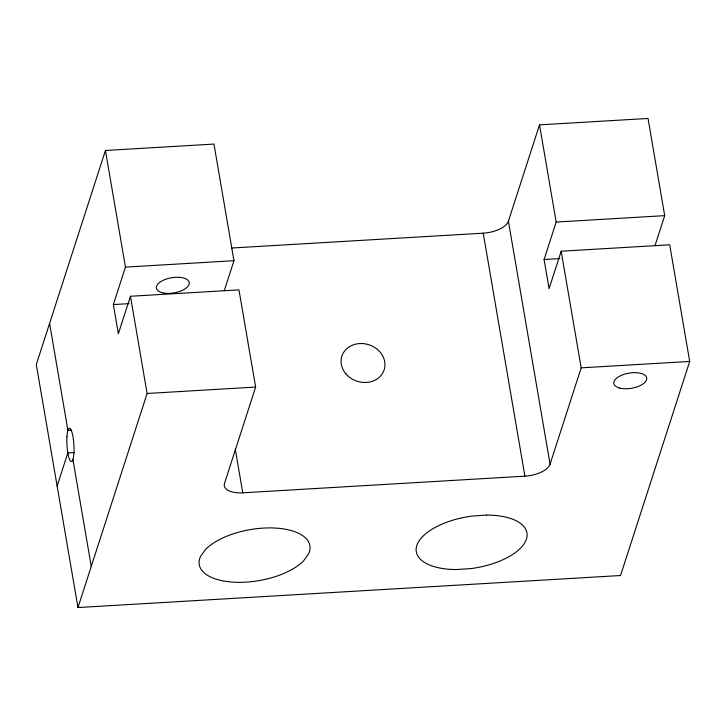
<?xml version="1.0" encoding="UTF-8"?>
<svg xmlns="http://www.w3.org/2000/svg" width="726" height="726" viewBox="0 0 726 726"><rect width="100%" height="100%" fill="white"/><g stroke="black" fill="none" stroke-linecap="round" stroke-linejoin="round"><path stroke-width="1.09" d="M224.28 290.681L233.963 260.707L213.961 144.075L105.442 150.482L36.3 364.552L77.972 607.544L620.558 575.518L689.7 361.448L669.699 244.807L561.18 251.214L549.083 288.676L544.083 259.518L556.18 222.056L539.509 124.863L648.028 118.456L664.698 215.649L655.015 245.624M561.18 251.214L581.181 367.846L550.072 464.186A22.225 10.255 -9.7 0 1 524.907 476.165L242.765 492.818A22.225 10.255 -9.7 0 1 224.516 483.398L255.634 387.067L238.963 289.865L130.453 296.272L118.347 333.733L113.347 304.575L125.444 267.114L105.442 150.482M57.136 486.048L67.827 452.951L74.587 452.552M77.972 607.544L147.115 393.474L130.453 296.272M550.072 464.186L508.4 221.194L539.509 124.863M556.18 222.056L664.698 215.649M231.567 248.029L483.235 233.182A22.225 10.255 -9.7 0 0 508.4 221.194M125.444 267.114L233.963 260.707M544.083 259.518L559.9 258.583M113.347 304.575L129.174 303.64M147.115 393.474L255.634 387.067M581.181 367.846L689.7 361.448M71.302 430.137L67.917 430.337L49.586 323.424M483.235 233.182L524.907 476.165M235.288 449.231L242.765 492.818M72.918 459.504L91.258 566.416M205.558 549.428L200.494 556.515A56.129 25.882 -9.7 0 0 235.188 582.261A56.129 25.882 -9.7 0 0 303.595 560.817L308.659 553.729A56.129 25.882 -9.7 0 0 273.965 527.993A56.129 25.882 -9.7 0 0 205.558 549.428M486.502 515.097L472.163 516.059A56.129 25.882 -9.7 0 0 416.67 546.006A56.129 25.882 -9.7 0 0 456.718 569.529L471.056 568.567A56.129 25.882 -9.7 0 0 526.55 538.619A56.129 25.882 -9.7 0 0 486.502 515.097M162.406 292.75A16.671 7.687 -9.7 0 0 189.069 284.356A16.671 7.687 -9.7 0 0 166.898 278.848A16.671 7.687 -9.7 0 0 162.406 292.75M345.875 373.826A22.225 19.175 17.9 0 0 383.464 371.612A22.225 19.175 17.9 0 0 359.669 343.561A22.225 19.175 17.9 0 0 345.875 373.826M619.868 388.138A16.671 7.687 -9.7 0 0 646.53 379.743A16.671 7.687 -9.7 0 0 624.36 374.235A16.671 7.687 -9.7 0 0 619.868 388.138M66.955 436.308A16.671 3.476 86.6 0 0 71.293 461.564A16.671 3.476 86.6 0 0 73.017 436.889A16.671 3.476 86.6 0 0 66.955 436.308"/></g></svg>
